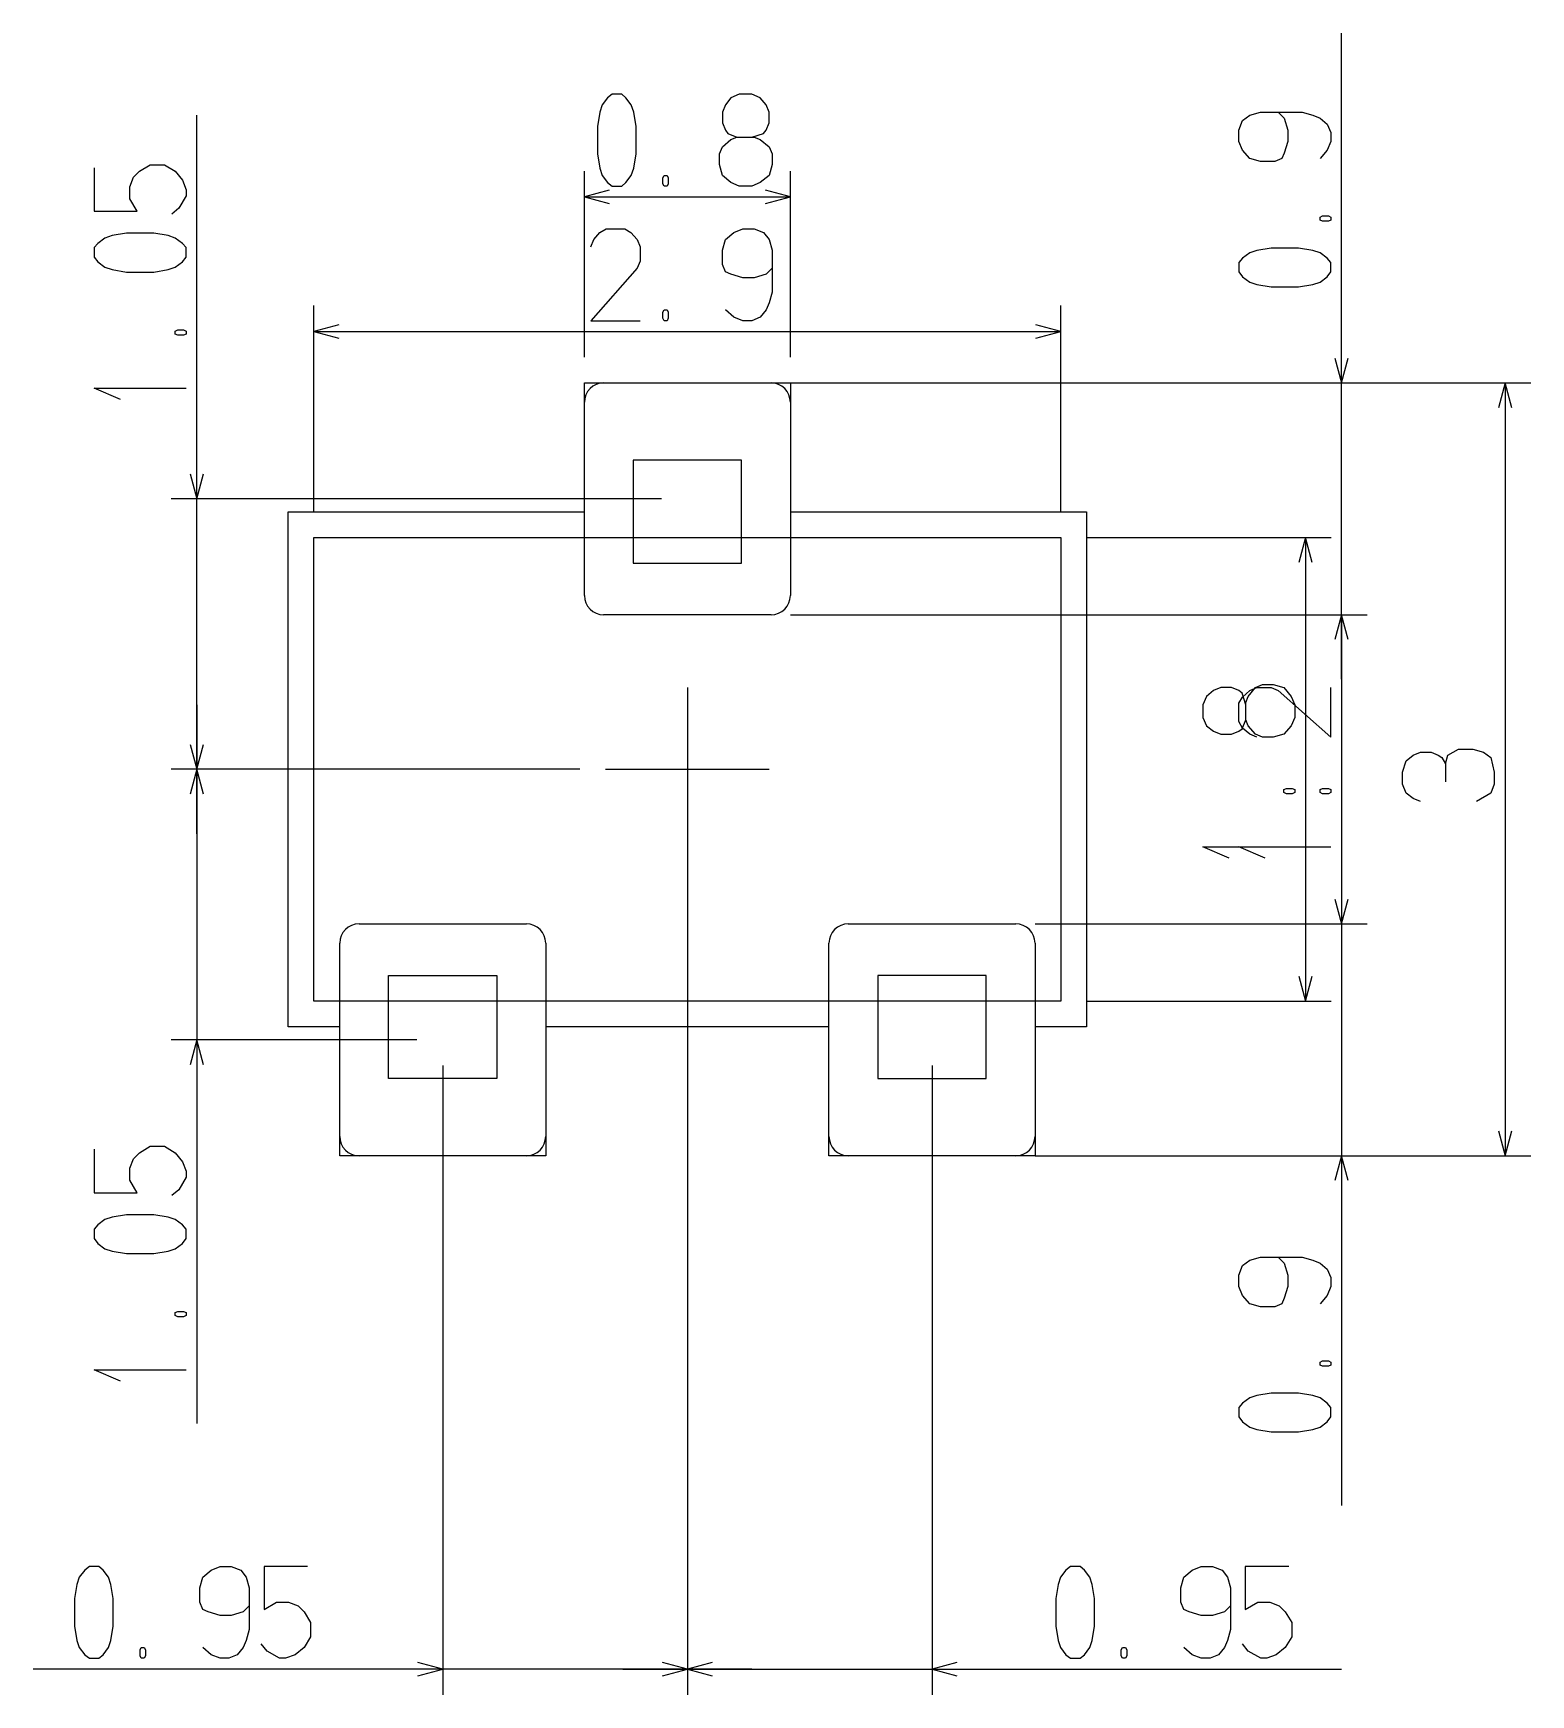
# Model space of a CAD drawing. Extents: x -2.54 to 3.27, y -3.59 to 2.86.
import ezdxf

# ---------------------------------------------------------------- set-up
doc = ezdxf.new("R2010")
doc.units = 0
for name, color, linetype in [('CM-A', 224, 'CONTINUOUS'), ('CompArea-A', 183, 'CONTINUOUS'), ('Dim-CM', 176, 'CONTINUOUS'), ('Dim-PT', 230, 'CONTINUOUS'), ('PT', 1, 'CONTINUOUS')]:
    doc.layers.add(name, color=color, linetype=linetype)

msp = doc.modelspace()

# ---------------------------------------------------------------- linework, layer by layer
at = {"layer": 'CM-A'}
for p, q in [((0.21, 1.2), (-0.21, 1.2)), ((-0.21, 1.2), (-0.21, 0.8)), ((0.21, 0.8), (0.21, 1.2)), ((-1.45, 0.9), (1.45, 0.9)), ((-1.45, -0.9), (-1.45, 0.9)), ((1.45, 0.9), (1.45, -0.9)), ((-0.21, 0.8), (0.21, 0.8)), ((-1.16, -1.2), (-1.16, -0.8)), ((-1.16, -0.8), (-0.74, -0.8)), ((-0.74, -0.8), (-0.74, -1.2)), ((1.16, -0.8), (0.74, -0.8)), ((0.74, -0.8), (0.74, -1.2)), ((1.16, -1.2), (1.16, -0.8)), ((1.45, -0.9), (-1.45, -0.9)), ((-0.74, -1.2), (-1.16, -1.2)), ((0.74, -1.2), (1.16, -1.2))]:
    msp.add_line(p, q, dxfattribs=at)
at = {"layer": 'CompArea-A'}
for p, q in [((-0.4, 1), (-0.4, 1.5)), ((-0.4, 1.5), (0.4, 1.5)), ((0.4, 1.5), (0.4, 1)), ((-1.55, -1), (-1.55, 1)), ((-1.55, 1), (-0.4, 1)), ((0.4, 1), (1.55, 1)), ((1.55, 1), (1.55, -1)), ((-1.35, -1), (-1.55, -1)), ((-1.35, -1.5), (-1.35, -1)), ((0.55, -1), (-0.55, -1)), ((-0.55, -1), (-0.55, -1.5)), ((0.55, -1.5), (0.55, -1)), ((1.55, -1), (1.35, -1)), ((1.35, -1), (1.35, -1.5)), ((-0.55, -1.5), (-1.35, -1.5)), ((1.35, -1.5), (0.55, -1.5))]:
    msp.add_line(p, q, dxfattribs=at)
at = {"layer": 'Dim-CM'}
for p, q in [((-0.36343, 2.05648), (-0.34028, 2.08426)), ((-0.34028, 2.08426), (-0.31481, 2.09815)), ((-0.31481, 2.09815), (-0.24306, 2.09815)), ((-0.24306, 2.09815), (-0.21991, 2.08426)), ((-0.21991, 2.08426), (-0.19444, 2.05648)), ((0.14815, 2.05648), (0.18056, 2.08426)), ((0.18056, 2.08426), (0.21528, 2.09815)), ((0.21528, 2.09815), (0.25926, 2.09815)), ((0.25926, 2.09815), (0.2963, 2.08426)), ((0.2963, 2.08426), (0.31713, 2.05648)), ((-0.375, 2.0287), (-0.36343, 2.05648)), ((-0.19444, 2.05648), (-0.18287, 2.0287)), ((-0.18287, 2.0287), (-0.18287, 1.97315)), ((0.13657, 2.01481), (0.14815, 2.05648)), ((0.13657, 1.95926), (0.13657, 2.01481)), ((0.31713, 2.05648), (0.3287, 2.01481)), ((0.3287, 2.01481), (0.3287, 1.85278)), ((-0.19444, 1.94537), (-0.375, 1.74167)), ((-0.18287, 1.97315), (-0.19444, 1.94537)), ((0.14815, 1.93148), (0.13657, 1.95926)), ((0.3287, 1.94537), (0.30556, 1.92222)), ((0.16898, 1.92222), (0.14815, 1.93148)), ((0.21528, 1.90833), (0.16898, 1.92222)), ((0.25926, 1.90833), (0.21528, 1.90833)), ((0.30556, 1.92222), (0.25926, 1.90833)), ((0.31713, 1.81111), (0.30556, 1.78333)), ((0.3287, 1.85278), (0.31713, 1.81111)), ((-1.45, 1), (-1.45, 1.8)), ((-0.375, 1.74167), (-0.18287, 1.74167)), ((-0.09491, 1.77407), (-0.09028, 1.78333)), ((-0.09491, 1.75093), (-0.09491, 1.77407)), ((-0.09028, 1.74167), (-0.09491, 1.75093)), ((-0.09028, 1.78333), (-0.0787, 1.78333)), ((-0.0787, 1.74167), (-0.09028, 1.74167)), ((-0.0787, 1.78333), (-0.07407, 1.77407)), ((-0.07407, 1.75093), (-0.0787, 1.74167)), ((-0.07407, 1.77407), (-0.07407, 1.75093)), ((0.18056, 1.75556), (0.14815, 1.78333)), ((0.21528, 1.74167), (0.18056, 1.75556)), ((0.25, 1.74167), (0.21528, 1.74167)), ((0.28241, 1.75556), (0.25, 1.74167)), ((0.30556, 1.78333), (0.28241, 1.75556)), ((1.45, 1), (1.45, 1.8)), ((-1.35341, 1.72588), (-1.45, 1.7)), ((-1.45, 1.7), (-1.35341, 1.67412)), ((-1.45, 1.7), (1.45, 1.7)), ((1.45, 1.7), (1.35341, 1.72588)), ((1.35341, 1.67412), (1.45, 1.7)), ((1.55, 0.9), (2.5, 0.9)), ((2.4, 0.9), (2.37412, 0.80341)), ((2.42588, 0.80341), (2.4, 0.9)), ((2.4, 0.9), (2.4, -0.9)), ((2.20556, 0.31713), (2.23333, 0.3287)), ((2.23333, 0.3287), (2.275, 0.3287)), ((2.275, 0.3287), (2.31667, 0.31713)), ((2.01574, 0.28241), (2.00185, 0.25)), ((2.04352, 0.30556), (2.01574, 0.28241)), ((2.0713, 0.31713), (2.04352, 0.30556)), ((2.11296, 0.31713), (2.0713, 0.31713)), ((2.14074, 0.30556), (2.11296, 0.31713)), ((2.15463, 0.2963), (2.14074, 0.30556)), ((2.16852, 0.25), (2.15463, 0.2963)), ((2.16852, 0.25926), (2.17778, 0.28241)), ((2.16852, 0.19213), (2.16852, 0.25926)), ((2.17778, 0.28241), (2.20556, 0.31713)), ((2.31667, 0.31713), (2.34444, 0.28241)), ((2.34444, 0.28241), (2.35833, 0.25)), ((2.00185, 0.25), (2.00185, 0.20139)), ((2.00185, 0.20139), (2.01574, 0.16898)), ((2.35833, 0.20139), (2.34444, 0.16898)), ((2.35833, 0.25), (2.35833, 0.20139)), ((2.01574, 0.16898), (2.04352, 0.14815)), ((2.04352, 0.14815), (2.0713, 0.13657)), ((2.0713, 0.13657), (2.11296, 0.13657)), ((2.11296, 0.13657), (2.14074, 0.14815)), ((2.14074, 0.14815), (2.15463, 0.15741)), ((2.15463, 0.15741), (2.16852, 0.19213)), ((2.17778, 0.16898), (2.16852, 0.19213)), ((2.20556, 0.13657), (2.17778, 0.16898)), ((2.23333, 0.125), (2.20556, 0.13657)), ((2.31667, 0.13657), (2.275, 0.125)), ((2.34444, 0.16898), (2.31667, 0.13657)), ((2.275, 0.125), (2.23333, 0.125)), ((2.31667, -0.0787), (2.32593, -0.07407)), ((2.31667, -0.09028), (2.31667, -0.0787)), ((2.32593, -0.09491), (2.31667, -0.09028)), ((2.32593, -0.07407), (2.34907, -0.07407)), ((2.34907, -0.09491), (2.32593, -0.09491)), ((2.34907, -0.07407), (2.35833, -0.0787)), ((2.35833, -0.09028), (2.34907, -0.09491)), ((2.35833, -0.0787), (2.35833, -0.09028)), ((2.1037, -0.34491), (2.00185, -0.30093)), ((2.00185, -0.30093), (2.35833, -0.30093)), ((2.37412, -0.80341), (2.4, -0.9)), ((2.4, -0.9), (2.42588, -0.80341)), ((1.55, -0.9), (2.5, -0.9))]:
    msp.add_line(p, q, dxfattribs=at)
at = {"layer": 'Dim-PT'}
for p, q in [((2.54, 0.35), (2.54, 2.8575)), ((-0.31019, 2.60676), (-0.33102, 2.57898)), ((-0.29167, 2.62065), (-0.31019, 2.60676)), ((-0.25463, 2.62065), (-0.29167, 2.62065)), ((-0.23843, 2.60676), (-0.25463, 2.62065)), ((-0.21759, 2.57898), (-0.23843, 2.60676)), ((0.16898, 2.60676), (0.14815, 2.57898)), ((0.20139, 2.62065), (0.16898, 2.60676)), ((0.25, 2.62065), (0.20139, 2.62065)), ((0.28241, 2.60676), (0.25, 2.62065)), ((0.30556, 2.57898), (0.28241, 2.60676)), ((-1.905, -0.25), (-1.905, 2.54)), ((-0.34028, 2.5512), (-0.34954, 2.49565)), ((-0.33102, 2.57898), (-0.34028, 2.5512)), ((-0.20833, 2.5512), (-0.21759, 2.57898)), ((-0.19907, 2.49565), (-0.20833, 2.5512)), ((0.14815, 2.57898), (0.13657, 2.5512)), ((0.13657, 2.5512), (0.13657, 2.50954)), ((0.31713, 2.5512), (0.30556, 2.57898)), ((0.31713, 2.50954), (0.31713, 2.5512)), ((2.14185, 2.48176), (2.15574, 2.5188)), ((2.15574, 2.5188), (2.18352, 2.53963)), ((2.18352, 2.53963), (2.22519, 2.5512)), ((2.22519, 2.5512), (2.38722, 2.5512)), ((2.29463, 2.5512), (2.31778, 2.52806)), ((2.31778, 2.52806), (2.33167, 2.48176)), ((2.38722, 2.5512), (2.42889, 2.53963)), ((2.42889, 2.53963), (2.45667, 2.52806)), ((2.45667, 2.52806), (2.48444, 2.50491)), ((-0.34954, 2.49565), (-0.34954, 2.38917)), ((-0.19907, 2.38917), (-0.19907, 2.49565)), ((0.13657, 2.50954), (0.14815, 2.48176)), ((0.14815, 2.48176), (0.15741, 2.46787)), ((0.15741, 2.46787), (0.19213, 2.45398)), ((0.16898, 2.44472), (0.19213, 2.45398)), ((0.19213, 2.45398), (0.25926, 2.45398)), ((0.25, 2.45398), (0.2963, 2.46787)), ((0.25926, 2.45398), (0.28241, 2.44472)), ((0.2963, 2.46787), (0.30556, 2.48176)), ((0.30556, 2.48176), (0.31713, 2.50954)), ((2.14185, 2.43778), (2.14185, 2.48176)), ((2.33167, 2.48176), (2.33167, 2.43778)), ((2.48444, 2.50491), (2.49833, 2.4725)), ((2.49833, 2.4725), (2.49833, 2.43778)), ((-0.34954, 2.38917), (-0.34028, 2.33361)), ((-0.20833, 2.33361), (-0.19907, 2.38917)), ((0.125, 2.38917), (0.13657, 2.41694)), ((0.125, 2.3475), (0.125, 2.38917)), ((0.13657, 2.41694), (0.16898, 2.44472)), ((0.28241, 2.44472), (0.31713, 2.41694)), ((0.31713, 2.41694), (0.3287, 2.38917)), ((0.3287, 2.38917), (0.3287, 2.3475)), ((2.15574, 2.40306), (2.14185, 2.43778)), ((2.18352, 2.37065), (2.15574, 2.40306)), ((2.31778, 2.39148), (2.30852, 2.37065)), ((2.33167, 2.43778), (2.31778, 2.39148)), ((2.48444, 2.40306), (2.45667, 2.37065)), ((2.49833, 2.43778), (2.48444, 2.40306)), ((-2.30315, 2.33555), (-2.30315, 2.16656)), ((-2.12722, 2.32166), (-2.08556, 2.34712)), ((-2.08556, 2.34712), (-2.03, 2.34712)), ((-2.03, 2.34712), (-1.98833, 2.32166)), ((-0.4, 1.6), (-0.4, 2.3225)), ((-0.34028, 2.33361), (-0.33102, 2.30583)), ((-0.21759, 2.30583), (-0.20833, 2.33361)), ((0.13657, 2.30583), (0.125, 2.3475)), ((0.3287, 2.3475), (0.31713, 2.30583)), ((0.4, 1.6), (0.4, 2.3225)), ((2.22519, 2.35907), (2.18352, 2.37065)), ((2.28074, 2.35907), (2.22519, 2.35907)), ((2.30852, 2.37065), (2.28074, 2.35907)), ((-2.16426, 2.26147), (-2.15037, 2.29851)), ((-2.16426, 2.21518), (-2.16426, 2.26147)), ((-2.15037, 2.29851), (-2.12722, 2.32166)), ((-1.98833, 2.32166), (-1.96056, 2.28693)), ((-1.96056, 2.28693), (-1.94667, 2.2499)), ((-0.33102, 2.30583), (-0.31019, 2.27806)), ((-0.31019, 2.27806), (-0.29167, 2.26417)), ((-0.29167, 2.26417), (-0.25463, 2.26417)), ((-0.25463, 2.26417), (-0.23843, 2.27806)), ((-0.23843, 2.27806), (-0.21759, 2.30583)), ((-0.09491, 2.29657), (-0.09028, 2.30583)), ((-0.09491, 2.27343), (-0.09491, 2.29657)), ((-0.09028, 2.26417), (-0.09491, 2.27343)), ((-0.09028, 2.30583), (-0.0787, 2.30583)), ((-0.0787, 2.26417), (-0.09028, 2.26417)), ((-0.0787, 2.30583), (-0.07407, 2.29657)), ((-0.07407, 2.27343), (-0.0787, 2.26417)), ((-0.07407, 2.29657), (-0.07407, 2.27343)), ((0.16898, 2.27806), (0.13657, 2.30583)), ((0.20139, 2.26417), (0.16898, 2.27806)), ((0.25, 2.26417), (0.20139, 2.26417)), ((0.28241, 2.27806), (0.25, 2.26417)), ((0.31713, 2.30583), (0.28241, 2.27806)), ((-2.13648, 2.16656), (-2.16426, 2.21518)), ((-1.94667, 2.22675), (-1.97444, 2.17814)), ((-1.94667, 2.2499), (-1.94667, 2.22675)), ((-0.30341, 2.24838), (-0.4, 2.2225)), ((-0.4, 2.2225), (-0.30341, 2.19662)), ((-0.4, 2.2225), (0.4, 2.2225)), ((0.4, 2.2225), (0.30341, 2.24838)), ((0.30341, 2.19662), (0.4, 2.2225)), ((-2.30315, 2.16656), (-2.13648, 2.16656)), ((-1.97444, 2.17814), (-2.00222, 2.15499)), ((2.45667, 2.1438), (2.46593, 2.14843)), ((2.45667, 2.13222), (2.45667, 2.1438)), ((2.46593, 2.12759), (2.45667, 2.13222)), ((2.46593, 2.14843), (2.48907, 2.14843)), ((2.48907, 2.14843), (2.49833, 2.1438)), ((2.49833, 2.13222), (2.48907, 2.12759)), ((2.49833, 2.1438), (2.49833, 2.13222)), ((-2.2337, 2.07166), (-2.26148, 2.0624)), ((-2.17815, 2.08092), (-2.2337, 2.07166)), ((-2.07167, 2.08092), (-2.17815, 2.08092)), ((-2.01611, 2.07166), (-2.07167, 2.08092)), ((-1.98833, 2.0624), (-2.01611, 2.07166)), ((2.48907, 2.12759), (2.46593, 2.12759)), ((-2.28926, 2.04156), (-2.30315, 2.02536)), ((-2.30315, 2.02536), (-2.30315, 1.98832)), ((-2.26148, 2.0624), (-2.28926, 2.04156)), ((-1.96056, 2.04156), (-1.98833, 2.0624)), ((-1.94667, 2.02536), (-1.96056, 2.04156)), ((-1.94667, 1.98832), (-1.94667, 2.02536)), ((2.18352, 2.00491), (2.15574, 1.98407)), ((2.2113, 2.01417), (2.18352, 2.00491)), ((2.26685, 2.02343), (2.2113, 2.01417)), ((2.37333, 2.02343), (2.26685, 2.02343)), ((2.42889, 2.01417), (2.37333, 2.02343)), ((2.45667, 2.00491), (2.42889, 2.01417)), ((2.48444, 1.98407), (2.45667, 2.00491)), ((-2.30315, 1.98832), (-2.28926, 1.9698)), ((-2.28926, 1.9698), (-2.26148, 1.94897)), ((-2.26148, 1.94897), (-2.2337, 1.93971)), ((-2.2337, 1.93971), (-2.17815, 1.93045)), ((-2.07167, 1.93045), (-2.01611, 1.93971)), ((-2.01611, 1.93971), (-1.98833, 1.94897)), ((-1.98833, 1.94897), (-1.96056, 1.9698)), ((-1.96056, 1.9698), (-1.94667, 1.98832)), ((2.15574, 1.98407), (2.14185, 1.96787)), ((2.14185, 1.96787), (2.14185, 1.93083)), ((2.49833, 1.96787), (2.48444, 1.98407)), ((2.49833, 1.93083), (2.49833, 1.96787)), ((-2.17815, 1.93045), (-2.07167, 1.93045)), ((2.14185, 1.93083), (2.15574, 1.91231)), ((2.15574, 1.91231), (2.18352, 1.89148)), ((2.18352, 1.89148), (2.2113, 1.88222)), ((2.2113, 1.88222), (2.26685, 1.87296)), ((2.26685, 1.87296), (2.37333, 1.87296)), ((2.37333, 1.87296), (2.42889, 1.88222)), ((2.42889, 1.88222), (2.45667, 1.89148)), ((2.45667, 1.89148), (2.48444, 1.91231)), ((2.48444, 1.91231), (2.49833, 1.93083)), ((-1.98833, 1.70129), (-1.97907, 1.70592)), ((-1.98833, 1.68971), (-1.98833, 1.70129)), ((-1.97907, 1.68508), (-1.98833, 1.68971)), ((-1.97907, 1.70592), (-1.95593, 1.70592)), ((-1.95593, 1.68508), (-1.97907, 1.68508)), ((-1.95593, 1.70592), (-1.94667, 1.70129)), ((-1.94667, 1.68971), (-1.95593, 1.68508)), ((-1.94667, 1.70129), (-1.94667, 1.68971)), ((2.51412, 1.59659), (2.54, 1.5)), ((2.54, 1.5), (2.56588, 1.59659)), ((0.4, 1.5), (2.64, 1.5)), ((0.4, 1.5), (3.275, 1.5)), ((3.175, 1.5), (3.14912, 1.40341)), ((3.20088, 1.40341), (3.175, 1.5)), ((3.175, 1.5), (3.175, -1.5)), ((-2.2013, 1.43508), (-2.30315, 1.47906)), ((-2.30315, 1.47906), (-1.94667, 1.47906)), ((-1.93088, 1.14659), (-1.905, 1.05)), ((-1.905, 1.05), (-1.87912, 1.14659)), ((-0.1, 1.05), (-2.005, 1.05)), ((0.4, 0.6), (2.64, 0.6)), ((0.4, 0.6), (2.64, 0.6)), ((2.54, 0.6), (2.51412, 0.50341)), ((2.54, 0.6), (2.51412, 0.50341)), ((2.56588, 0.50341), (2.54, 0.6)), ((2.54, 0.6), (2.54, -0.6)), ((2.56588, 0.50341), (2.54, 0.6)), ((0, 0.3175), (0, -0.3175)), ((2.14185, 0.25694), (2.15574, 0.28009)), ((2.15574, 0.28009), (2.18352, 0.30556)), ((2.18352, 0.30556), (2.2113, 0.31713)), ((2.2113, 0.31713), (2.26685, 0.31713)), ((2.26685, 0.31713), (2.29463, 0.30556)), ((2.29463, 0.30556), (2.49833, 0.125)), ((2.49833, 0.125), (2.49833, 0.31713)), ((-1.905, 0.25), (-1.905, -2.54)), ((2.14185, 0.18519), (2.14185, 0.25694)), ((2.15574, 0.15972), (2.14185, 0.18519)), ((2.18352, 0.13657), (2.15574, 0.15972)), ((2.2113, 0.125), (2.18352, 0.13657)), ((-1.93088, 0.09659), (-1.905, 0)), ((-1.905, 0), (-1.87912, 0.09659)), ((2.81852, 0.05556), (2.8463, 0.06713)), ((2.8463, 0.06713), (2.88796, 0.06713)), ((2.88796, 0.06713), (2.91574, 0.05556)), ((2.95278, 0.05556), (2.99444, 0.0787)), ((2.99444, 0.0787), (3.05, 0.0787)), ((3.05, 0.0787), (3.09167, 0.06713)), ((3.09167, 0.06713), (3.11944, 0.0463)), ((-0.4175, 0), (-2.005, 0)), ((-0.4175, 0), (-2.005, 0)), ((-1.905, 0), (-1.93088, -0.09659)), ((-1.87912, -0.09659), (-1.905, 0)), ((-0.3175, 0), (0.3175, 0)), ((2.77685, -0.01157), (2.79074, 0.03241)), ((2.79074, 0.03241), (2.81852, 0.05556)), ((2.91574, 0.05556), (2.92963, 0.0463)), ((2.92963, 0.0463), (2.94352, 0.02083)), ((2.94352, 0.02083), (2.95278, 0.05556)), ((2.94352, 0.02083), (2.94352, -0.04861)), ((3.11944, 0.0463), (3.13333, -0.01157)), ((2.77685, -0.05787), (2.77685, -0.01157)), ((2.79074, -0.09259), (2.77685, -0.05787)), ((3.13333, -0.05787), (3.11944, -0.09259)), ((3.13333, -0.01157), (3.13333, -0.05787)), ((0, -0.1), (0, -3.5925)), ((2.45667, -0.0787), (2.46593, -0.07407)), ((2.45667, -0.09028), (2.45667, -0.0787)), ((2.46593, -0.09491), (2.45667, -0.09028)), ((2.46593, -0.07407), (2.48907, -0.07407)), ((2.48907, -0.09491), (2.46593, -0.09491)), ((2.48907, -0.07407), (2.49833, -0.0787)), ((2.49833, -0.09028), (2.48907, -0.09491)), ((2.49833, -0.0787), (2.49833, -0.09028)), ((2.81852, -0.11343), (2.79074, -0.09259)), ((2.8463, -0.125), (2.81852, -0.11343)), ((3.11944, -0.09259), (3.06389, -0.125)), ((2.2437, -0.34491), (2.14185, -0.30093)), ((2.14185, -0.30093), (2.49833, -0.30093)), ((2.54, -0.35), (2.54, -2.8575)), ((0, -0.4175), (0, -3.5925)), ((2.51412, -0.50341), (2.54, -0.6)), ((2.51412, -0.50341), (2.54, -0.6)), ((2.54, -0.6), (2.56588, -0.50341)), ((2.54, -0.6), (2.56588, -0.50341)), ((1.35, -0.6), (2.64, -0.6)), ((1.35, -0.6), (2.64, -0.6)), ((-1.05, -1.05), (-2.005, -1.05)), ((-1.905, -1.05), (-1.93088, -1.14659)), ((-1.87912, -1.14659), (-1.905, -1.05)), ((-0.95, -1.15), (-0.95, -3.5925)), ((0.95, -1.15), (0.95, -3.5925)), ((3.14912, -1.40341), (3.175, -1.5)), ((3.175, -1.5), (3.20088, -1.40341)), ((-2.30315, -1.47445), (-2.30315, -1.64344)), ((-2.12722, -1.48834), (-2.08556, -1.46288)), ((-2.08556, -1.46288), (-2.03, -1.46288)), ((-2.03, -1.46288), (-1.98833, -1.48834)), ((-2.16426, -1.54853), (-2.15037, -1.51149)), ((-2.15037, -1.51149), (-2.12722, -1.48834)), ((-1.98833, -1.48834), (-1.96056, -1.52307)), ((-1.96056, -1.52307), (-1.94667, -1.5601)), ((1.35, -1.5), (2.64, -1.5)), ((1.35, -1.5), (3.275, -1.5)), ((2.54, -1.5), (2.51412, -1.59659)), ((2.56588, -1.59659), (2.54, -1.5)), ((-2.16426, -1.59482), (-2.16426, -1.54853)), ((-2.13648, -1.64344), (-2.16426, -1.59482)), ((-1.94667, -1.58325), (-1.97444, -1.63186)), ((-1.94667, -1.5601), (-1.94667, -1.58325)), ((-2.30315, -1.64344), (-2.13648, -1.64344)), ((-1.97444, -1.63186), (-2.00222, -1.65501)), ((-2.2337, -1.73834), (-2.26148, -1.7476)), ((-2.17815, -1.72908), (-2.2337, -1.73834)), ((-2.07167, -1.72908), (-2.17815, -1.72908)), ((-2.01611, -1.73834), (-2.07167, -1.72908)), ((-1.98833, -1.7476), (-2.01611, -1.73834)), ((-2.28926, -1.76844), (-2.30315, -1.78464)), ((-2.30315, -1.78464), (-2.30315, -1.82168)), ((-2.26148, -1.7476), (-2.28926, -1.76844)), ((-1.96056, -1.76844), (-1.98833, -1.7476)), ((-1.94667, -1.78464), (-1.96056, -1.76844)), ((-1.94667, -1.82168), (-1.94667, -1.78464)), ((-2.30315, -1.82168), (-2.28926, -1.8402)), ((-2.28926, -1.8402), (-2.26148, -1.86103)), ((-2.26148, -1.86103), (-2.2337, -1.87029)), ((-2.2337, -1.87029), (-2.17815, -1.87955)), ((-2.07167, -1.87955), (-2.01611, -1.87029)), ((-2.01611, -1.87029), (-1.98833, -1.86103)), ((-1.98833, -1.86103), (-1.96056, -1.8402)), ((-1.96056, -1.8402), (-1.94667, -1.82168)), ((-2.17815, -1.87955), (-2.07167, -1.87955)), ((2.14185, -1.96324), (2.15574, -1.9262)), ((2.15574, -1.9262), (2.18352, -1.90537)), ((2.18352, -1.90537), (2.22519, -1.8938)), ((2.22519, -1.8938), (2.38722, -1.8938)), ((2.29463, -1.8938), (2.31778, -1.91694)), ((2.31778, -1.91694), (2.33167, -1.96324)), ((2.38722, -1.8938), (2.42889, -1.90537)), ((2.42889, -1.90537), (2.45667, -1.91694)), ((2.45667, -1.91694), (2.48444, -1.94009)), ((2.14185, -2.00722), (2.14185, -1.96324)), ((2.33167, -1.96324), (2.33167, -2.00722)), ((2.48444, -1.94009), (2.49833, -1.9725)), ((2.49833, -1.9725), (2.49833, -2.00722)), ((2.15574, -2.04194), (2.14185, -2.00722)), ((2.18352, -2.07435), (2.15574, -2.04194)), ((2.31778, -2.05352), (2.30852, -2.07435)), ((2.33167, -2.00722), (2.31778, -2.05352)), ((2.48444, -2.04194), (2.45667, -2.07435)), ((2.49833, -2.00722), (2.48444, -2.04194)), ((-1.98833, -2.10871), (-1.97907, -2.10408)), ((-1.98833, -2.12029), (-1.98833, -2.10871)), ((-1.97907, -2.12492), (-1.98833, -2.12029)), ((-1.97907, -2.10408), (-1.95593, -2.10408)), ((-1.95593, -2.12492), (-1.97907, -2.12492)), ((-1.95593, -2.10408), (-1.94667, -2.10871)), ((-1.94667, -2.12029), (-1.95593, -2.12492)), ((-1.94667, -2.10871), (-1.94667, -2.12029)), ((2.22519, -2.08593), (2.18352, -2.07435)), ((2.28074, -2.08593), (2.22519, -2.08593)), ((2.30852, -2.07435), (2.28074, -2.08593)), ((2.45667, -2.3012), (2.46593, -2.29657)), ((2.45667, -2.31278), (2.45667, -2.3012)), ((2.46593, -2.31741), (2.45667, -2.31278)), ((2.46593, -2.29657), (2.48907, -2.29657)), ((2.48907, -2.31741), (2.46593, -2.31741)), ((2.48907, -2.29657), (2.49833, -2.3012)), ((2.49833, -2.31278), (2.48907, -2.31741)), ((2.49833, -2.3012), (2.49833, -2.31278)), ((-2.2013, -2.37492), (-2.30315, -2.33094)), ((-2.30315, -2.33094), (-1.94667, -2.33094)), ((2.18352, -2.44009), (2.15574, -2.46093)), ((2.2113, -2.43083), (2.18352, -2.44009)), ((2.26685, -2.42157), (2.2113, -2.43083)), ((2.37333, -2.42157), (2.26685, -2.42157)), ((2.42889, -2.43083), (2.37333, -2.42157)), ((2.45667, -2.44009), (2.42889, -2.43083)), ((2.48444, -2.46093), (2.45667, -2.44009)), ((2.15574, -2.46093), (2.14185, -2.47713)), ((2.14185, -2.47713), (2.14185, -2.51417)), ((2.14185, -2.51417), (2.15574, -2.53269)), ((2.49833, -2.47713), (2.48444, -2.46093)), ((2.48444, -2.53269), (2.49833, -2.51417)), ((2.49833, -2.51417), (2.49833, -2.47713)), ((2.15574, -2.53269), (2.18352, -2.55352)), ((2.18352, -2.55352), (2.2113, -2.56278)), ((2.2113, -2.56278), (2.26685, -2.57204)), ((2.26685, -2.57204), (2.37333, -2.57204)), ((2.37333, -2.57204), (2.42889, -2.56278)), ((2.42889, -2.56278), (2.45667, -2.55352)), ((2.45667, -2.55352), (2.48444, -2.53269)), ((-2.32168, -3.09435), (-2.3402, -3.10824)), ((-2.28464, -3.09435), (-2.32168, -3.09435)), ((-2.26844, -3.10824), (-2.28464, -3.09435)), ((-1.84945, -3.10824), (-1.81473, -3.09435)), ((-1.81473, -3.09435), (-1.77075, -3.09435)), ((-1.77075, -3.09435), (-1.73371, -3.10824)), ((-1.47445, -3.09435), (-1.64344, -3.09435)), ((-1.64344, -3.09435), (-1.64344, -3.26102)), ((1.48833, -3.09435), (1.46981, -3.10824)), ((1.52537, -3.09435), (1.48833, -3.09435)), ((1.54157, -3.10824), (1.52537, -3.09435)), ((1.96056, -3.10824), (1.99528, -3.09435)), ((1.99528, -3.09435), (2.03926, -3.09435)), ((2.03926, -3.09435), (2.0763, -3.10824)), ((2.33556, -3.09435), (2.16657, -3.09435)), ((2.16657, -3.09435), (2.16657, -3.26102)), ((-2.36103, -3.13602), (-2.37029, -3.1638)), ((-2.3402, -3.10824), (-2.36103, -3.13602)), ((-2.2476, -3.13602), (-2.26844, -3.10824)), ((-2.23834, -3.1638), (-2.2476, -3.13602)), ((-1.89344, -3.17769), (-1.88186, -3.13602)), ((-1.88186, -3.13602), (-1.84945, -3.10824)), ((-1.73371, -3.10824), (-1.71288, -3.13602)), ((-1.71288, -3.13602), (-1.70131, -3.17769)), ((1.44898, -3.13602), (1.43972, -3.1638)), ((1.46981, -3.10824), (1.44898, -3.13602)), ((1.56241, -3.13602), (1.54157, -3.10824)), ((1.57167, -3.1638), (1.56241, -3.13602)), ((1.91657, -3.17769), (1.92815, -3.13602)), ((1.92815, -3.13602), (1.96056, -3.10824)), ((2.0763, -3.10824), (2.09713, -3.13602)), ((2.09713, -3.13602), (2.1087, -3.17769)), ((-2.37029, -3.1638), (-2.37955, -3.21935)), ((-2.37955, -3.21935), (-2.37955, -3.32583)), ((-2.22908, -3.21935), (-2.23834, -3.1638)), ((-2.22908, -3.32583), (-2.22908, -3.21935)), ((-1.89344, -3.23324), (-1.89344, -3.17769)), ((-1.70131, -3.17769), (-1.70131, -3.33972)), ((1.43972, -3.1638), (1.43046, -3.21935)), ((1.43046, -3.21935), (1.43046, -3.32583)), ((1.58093, -3.21935), (1.57167, -3.1638)), ((1.58093, -3.32583), (1.58093, -3.21935)), ((1.91657, -3.23324), (1.91657, -3.17769)), ((2.1087, -3.17769), (2.1087, -3.33972)), ((-1.88186, -3.26102), (-1.89344, -3.23324)), ((-1.86103, -3.27028), (-1.88186, -3.26102)), ((-1.81473, -3.28417), (-1.86103, -3.27028)), ((-1.77075, -3.28417), (-1.81473, -3.28417)), ((-1.72445, -3.27028), (-1.77075, -3.28417)), ((-1.70131, -3.24713), (-1.72445, -3.27028)), ((-1.64344, -3.26102), (-1.59482, -3.23324)), ((-1.59482, -3.23324), (-1.54853, -3.23324)), ((-1.54853, -3.23324), (-1.51149, -3.24713)), ((-1.51149, -3.24713), (-1.48834, -3.27028)), ((-1.48834, -3.27028), (-1.46288, -3.31194)), ((1.92815, -3.26102), (1.91657, -3.23324)), ((1.94898, -3.27028), (1.92815, -3.26102)), ((1.99528, -3.28417), (1.94898, -3.27028)), ((2.03926, -3.28417), (1.99528, -3.28417)), ((2.08556, -3.27028), (2.03926, -3.28417)), ((2.1087, -3.24713), (2.08556, -3.27028)), ((2.16657, -3.26102), (2.21519, -3.23324)), ((2.21519, -3.23324), (2.26148, -3.23324)), ((2.26148, -3.23324), (2.29852, -3.24713)), ((2.29852, -3.24713), (2.32167, -3.27028)), ((2.32167, -3.27028), (2.34713, -3.31194)), ((-2.37955, -3.32583), (-2.37029, -3.38139)), ((-2.23834, -3.38139), (-2.22908, -3.32583)), ((-1.70131, -3.33972), (-1.71288, -3.38139)), ((-1.46288, -3.31194), (-1.46288, -3.3675)), ((1.43046, -3.32583), (1.43972, -3.38139)), ((1.57167, -3.38139), (1.58093, -3.32583)), ((2.1087, -3.33972), (2.09713, -3.38139)), ((2.34713, -3.31194), (2.34713, -3.3675)), ((-2.37029, -3.38139), (-2.36103, -3.40917)), ((-2.36103, -3.40917), (-2.3402, -3.43694)), ((-2.26844, -3.43694), (-2.2476, -3.40917)), ((-2.2476, -3.40917), (-2.23834, -3.38139)), ((-2.12492, -3.41843), (-2.12029, -3.40917)), ((-2.12492, -3.44157), (-2.12492, -3.41843)), ((-2.12029, -3.40917), (-2.10871, -3.40917)), ((-2.10871, -3.40917), (-2.10408, -3.41843)), ((-2.10408, -3.41843), (-2.10408, -3.44157)), ((-1.84945, -3.43694), (-1.88186, -3.40917)), ((-1.72445, -3.40917), (-1.7476, -3.43694)), ((-1.71288, -3.38139), (-1.72445, -3.40917)), ((-1.63186, -3.42306), (-1.65501, -3.39528)), ((-1.48834, -3.40917), (-1.52307, -3.43694)), ((-1.46288, -3.3675), (-1.48834, -3.40917)), ((1.43972, -3.38139), (1.44898, -3.40917)), ((1.44898, -3.40917), (1.46981, -3.43694)), ((1.54157, -3.43694), (1.56241, -3.40917)), ((1.56241, -3.40917), (1.57167, -3.38139)), ((1.68509, -3.41843), (1.68972, -3.40917)), ((1.68509, -3.44157), (1.68509, -3.41843)), ((1.68972, -3.40917), (1.7013, -3.40917)), ((1.7013, -3.40917), (1.70593, -3.41843)), ((1.70593, -3.41843), (1.70593, -3.44157)), ((1.96056, -3.43694), (1.92815, -3.40917)), ((2.08556, -3.40917), (2.06241, -3.43694)), ((2.09713, -3.38139), (2.08556, -3.40917)), ((2.17815, -3.42306), (2.155, -3.39528)), ((2.32167, -3.40917), (2.28694, -3.43694)), ((2.34713, -3.3675), (2.32167, -3.40917)), ((-2.3402, -3.43694), (-2.32168, -3.45083)), ((-2.32168, -3.45083), (-2.28464, -3.45083)), ((-2.28464, -3.45083), (-2.26844, -3.43694)), ((-2.12029, -3.45083), (-2.12492, -3.44157)), ((-2.10871, -3.45083), (-2.12029, -3.45083)), ((-2.10408, -3.44157), (-2.10871, -3.45083)), ((-1.81473, -3.45083), (-1.84945, -3.43694)), ((-1.78001, -3.45083), (-1.81473, -3.45083)), ((-1.7476, -3.43694), (-1.78001, -3.45083)), ((-1.58325, -3.45083), (-1.63186, -3.42306)), ((-1.5601, -3.45083), (-1.58325, -3.45083)), ((-1.52307, -3.43694), (-1.5601, -3.45083)), ((-0.95, -3.4925), (-1.04659, -3.46662)), ((0, -3.4925), (-0.09659, -3.46662)), ((0.09659, -3.46662), (0, -3.4925)), ((1.04659, -3.46662), (0.95, -3.4925)), ((1.46981, -3.43694), (1.48833, -3.45083)), ((1.48833, -3.45083), (1.52537, -3.45083)), ((1.52537, -3.45083), (1.54157, -3.43694)), ((1.68972, -3.45083), (1.68509, -3.44157)), ((1.7013, -3.45083), (1.68972, -3.45083)), ((1.70593, -3.44157), (1.7013, -3.45083)), ((1.99528, -3.45083), (1.96056, -3.43694)), ((2.03, -3.45083), (1.99528, -3.45083)), ((2.06241, -3.43694), (2.03, -3.45083)), ((2.22676, -3.45083), (2.17815, -3.42306)), ((2.24991, -3.45083), (2.22676, -3.45083)), ((2.28694, -3.43694), (2.24991, -3.45083)), ((0.25, -3.4925), (-2.54, -3.4925)), ((-1.04659, -3.51838), (-0.95, -3.4925)), ((-0.25, -3.4925), (2.54, -3.4925)), ((-0.09659, -3.51838), (0, -3.4925)), ((0, -3.4925), (0.09659, -3.51838)), ((0.95, -3.4925), (1.04659, -3.51838))]:
    msp.add_line(p, q, dxfattribs=at)
at = {"layer": 'PT'}
for p, q in [((-0.325, 1.5), (0.325, 1.5)), ((-0.4, 0.675), (-0.4, 1.425)), ((0.4, 1.425), (0.4, 0.675)), ((0.325, 0.6), (-0.325, 0.6)), ((-1.275, -0.6), (-0.625, -0.6)), ((0.625, -0.6), (1.275, -0.6)), ((-1.35, -1.425), (-1.35, -0.675)), ((-0.55, -0.675), (-0.55, -1.425)), ((0.55, -1.425), (0.55, -0.675)), ((1.35, -0.675), (1.35, -1.425)), ((-0.625, -1.5), (-1.275, -1.5)), ((1.275, -1.5), (0.625, -1.5))]:
    msp.add_line(p, q, dxfattribs=at)
for centre, start, end in [((-0.325, 1.425), 90, 180), ((0.325, 1.425), 0, 90), ((-0.325, 0.675), 180, -90), ((0.325, 0.675), -90, 0), ((-1.275, -0.675), 90, 180), ((-0.625, -0.675), 0, 90), ((0.625, -0.675), 90, 180), ((1.275, -0.675), 0, 90), ((-1.275, -1.425), 180, -90), ((-0.625, -1.425), -90, 0), ((0.625, -1.425), 180, -90), ((1.275, -1.425), -90, 0)]:
    msp.add_arc(centre, 0.075, start, end, dxfattribs=at)

doc.saveas('drawing.dxf')
